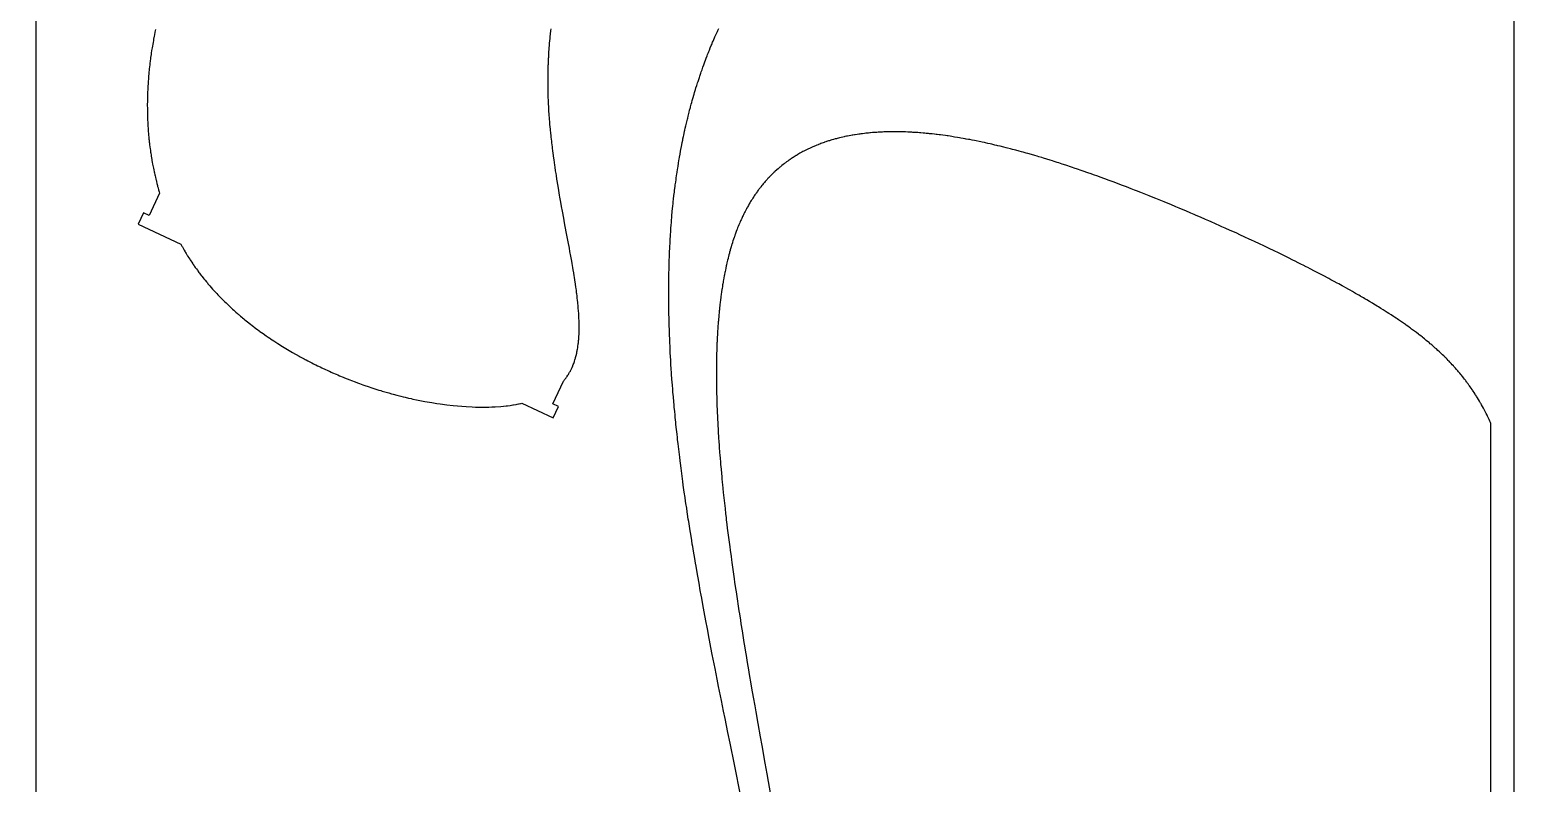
# Model space of a CAD drawing. Header units: metres. Extents: x 656 to 781, y 0 to 250.
# Drawn here: x 709.5 to 780.9, y 177 to 213.3 of the extents above; entities that cross this region are included whole.
import ezdxf

# ---------------------------------------------------------------- set-up
doc = ezdxf.new("R2010")
doc.units = ezdxf.units.M
doc.header["$MEASUREMENT"] = 0

msp = doc.modelspace()

# ---------------------------------------------------------------- linework, layer by layer
at = {"flags": 128}
for points in [[(780.949913, -0.455962), (780.949913, 249.544038), (655.949913, 249.544038), (655.949913, -0.455962), (780.949913, -0.455962)], [(709.78983, 231.832719), (709.786464, 154.28978)], [(715.552069, 213.278423), (715.524693, 213.147901), (715.49828, 213.017317), (715.485435, 212.952003), (715.46047, 212.821339), (715.44835, 212.75599), (715.430624, 212.65795), (715.386026, 212.396427), (715.365188, 212.265637), (715.345327, 212.134838), (715.335764, 212.069438), (715.317372, 211.938642), (715.308544, 211.873248), (715.295764, 211.775165), (715.279585, 211.644408), (715.271865, 211.579039), (715.26075, 211.481004), (715.250191, 211.38299), (715.24512, 211.333993), (715.232281, 211.20337), (715.226235, 211.138079), (715.217631, 211.040172), (715.209589, 210.942303), (715.205778, 210.893384), (715.198578, 210.795578), (715.19519, 210.746693), (715.190371, 210.673387), (715.182588, 210.543138), (715.179073, 210.47805), (715.174273, 210.380466), (715.17004, 210.282943), (715.168136, 210.234205), (715.164755, 210.13678), (715.163278, 210.088094), (715.161329, 210.015098), (715.15923, 209.917834), (715.158394, 209.869231), (715.157409, 209.796364), (715.156536, 209.68715), (715.157366, 209.428712), (715.159315, 209.299742), (715.162291, 209.170948), (715.164164, 209.106619), (715.168682, 208.978104), (715.171328, 208.91392), (715.17578, 208.817738), (715.182622, 208.689677), (715.186431, 208.625726), (715.192631, 208.529903), (715.199415, 208.434206), (715.203027, 208.386406), (715.213374, 208.259102), (715.218938, 208.19554), (715.227775, 208.100313), (715.2372, 208.005228), (715.242133, 207.957739), (715.252442, 207.862873), (715.257818, 207.815497), (715.26616, 207.744503), (715.281811, 207.618507), (715.290031, 207.555615), (715.302857, 207.461412), (715.316278, 207.367374), (715.323211, 207.320417), (715.337525, 207.226633), (715.344905, 207.179805), (715.356256, 207.109647), (715.371914, 207.016257), (715.379968, 206.96963), (715.392329, 206.899776), (715.411503, 206.79519), (715.435214, 206.671547), (715.447471, 206.609854), (715.466358, 206.517478), (715.485849, 206.425302), (715.495821, 206.37929), (715.516219, 206.28742), (715.526646, 206.241563), (715.54257, 206.172875), (715.564333, 206.081478), (715.575442, 206.03586), (715.592391, 205.967536), (715.618458, 205.865281), (715.642277, 205.774626), (715.654415, 205.729383), (715.67291, 205.661627), (715.701297, 205.560237), (715.730461, 205.459145), (715.745334, 205.408712), (715.238192, 204.321143), (714.9663, 204.447928), (714.712729, 203.904143), (716.768555, 202.945496), (716.817377, 202.85759), (716.842072, 202.813788), (716.879467, 202.748275), (716.917288, 202.682992), (716.936359, 202.650438), (716.974819, 202.585504), (716.994209, 202.553125), (717.023494, 202.504667), (717.062915, 202.440263), (717.082786, 202.408151), (717.112793, 202.360096), (717.158256, 202.288267), (717.199122, 202.224677), (717.219717, 202.192974), (717.25081, 202.145535), (717.297903, 202.074637), (717.345541, 202.004055), (717.369565, 201.968884), (717.412611, 201.906554), (717.434296, 201.875484), (717.467026, 201.828999), (717.516577, 201.759543), (717.566676, 201.690414), (717.591931, 201.655973), (717.642854, 201.587341), (717.668522, 201.55315), (717.707281, 201.50202), (717.752872, 201.442634), (717.783498, 201.403186), (717.845304, 201.324635), (717.876482, 201.285533), (717.939381, 201.207673), (718.003, 201.130274), (718.045809, 201.078931), (718.074522, 201.044817), (718.132365, 200.976862), (718.165143, 200.938798), (718.231217, 200.863018), (718.297975, 200.787702), (718.342856, 200.737749), (718.372943, 200.704562), (718.43351, 200.638464), (718.502271, 200.564543), (718.548475, 200.515521), (718.579437, 200.482956), (718.641742, 200.418101), (718.688801, 200.369703), (718.72033, 200.337553), (718.783758, 200.27353), (718.815656, 200.241658), (718.879817, 200.178191), (718.94446, 200.115096), (719.07517, 199.99002), (719.112269, 199.955111), (719.186905, 199.885646), (719.262117, 199.816654), (719.312576, 199.770922), (719.346354, 199.740551), (719.414241, 199.680089), (719.491137, 199.612518), (719.542704, 199.567734), (719.577216, 199.537996), (719.646556, 199.4788), (719.698836, 199.434651), (719.733818, 199.405335), (719.804092, 199.346987), (719.839381, 199.317954), (719.910261, 199.260172), (719.981538, 199.202768), (720.125262, 199.089094), (720.206779, 199.025819), (720.261387, 198.983902), (720.297909, 198.956076), (720.371226, 198.90071), (720.426453, 198.859435), (720.463382, 198.832038), (720.537506, 198.777529), (720.5747, 198.750417), (720.649346, 198.696481), (720.649346, 198.696481), (720.724334, 198.642927), (720.87531, 198.536967), (720.932263, 198.497627), (720.970331, 198.471521), (721.046706, 198.419596), (721.085011, 198.393778), (721.161852, 198.34243), (721.238996, 198.291468), (721.394174, 198.190701), (721.433149, 198.16575), (721.511312, 198.11614), (721.589754, 198.066917), (721.74745, 197.969633), (721.826694, 197.921574), (721.985945, 197.826623), (722.146177, 197.733232), (722.469405, 197.551142), (722.515138, 197.526038), (722.606803, 197.476204), (722.698724, 197.426868), (722.760144, 197.394253), (722.80115, 197.372634), (722.883304, 197.32969), (722.975946, 197.281851), (723.037833, 197.250236), (723.079145, 197.229282), (723.161896, 197.187673), (723.224069, 197.156726), (723.265567, 197.136218), (723.348682, 197.0955), (723.390297, 197.075291), (723.473638, 197.035169), (723.557123, 196.995445), (723.724504, 196.917193), (723.818882, 196.873878), (723.881886, 196.845282), (723.923926, 196.826343), (724.008091, 196.788765), (724.071286, 196.760844), (724.113448, 196.742356), (724.197849, 196.70568), (724.240086, 196.687493), (724.324629, 196.65142), (724.40926, 196.615749), (724.578763, 196.545616), (724.642402, 196.519732), (724.769792, 196.468646), (724.897313, 196.41847), (724.982391, 196.385526), (725.152675, 196.320856), (725.280479, 196.27342), (725.365714, 196.242305), (725.536238, 196.181299), (725.621516, 196.151408), (725.792075, 196.092855), (725.962601, 196.035941), (726.303378, 195.927044), (726.399118, 195.897605), (726.462911, 195.87827), (726.590408, 195.840296), (726.654106, 195.821658), (726.781392, 195.785082), (726.908515, 195.74944), (726.993163, 195.726198), (727.162193, 195.680962), (727.225481, 195.664429), (727.351883, 195.632066), (727.478037, 195.600644), (727.561992, 195.580219), (727.729525, 195.540626), (727.854821, 195.512034), (727.938174, 195.493498), (728.104426, 195.457689), (728.187315, 195.440418), (728.352589, 195.407142), (728.517154, 195.375559), (728.843984, 195.317485), (728.92518, 195.30403), (729.086918, 195.2784), (729.247747, 195.254478), (729.566504, 195.211774), (729.881095, 195.175947), (730.496355, 195.125036), (730.796313, 195.110008), (730.944218, 195.105113), (731.235658, 195.100579), (731.379105, 195.100947), (731.520976, 195.103076), (731.591306, 195.104803), (731.730731, 195.109581), (731.799814, 195.112633), (731.868469, 195.116129), (731.902635, 195.118043), (732.171984, 195.137352), (732.303934, 195.149678), (732.434009, 195.163788), (732.498329, 195.171514), (732.625508, 195.188308), (732.688354, 195.197378), (732.750699, 195.206896), (732.781681, 195.211824), (732.904327, 195.23266), (732.96487, 195.243753), (733.024886, 195.255297), (733.054695, 195.261239), (733.113909, 195.27346), (733.143314, 195.27974), (733.187166, 195.289372), (734.69286, 194.587255), (734.946431, 195.13104), (734.674539, 195.257825), (735.181681, 196.345395), (735.20763, 196.375962), (735.224641, 196.396539), (735.235854, 196.410345), (735.257976, 196.438167), (735.274301, 196.459218), (735.285059, 196.473339), (735.306275, 196.50179), (735.316733, 196.516119), (735.337351, 196.544987), (735.357573, 196.574131), (735.370837, 196.593714), (735.396844, 196.633246), (735.411169, 196.655697), (735.420598, 196.67075), (735.439169, 196.701061), (735.448311, 196.716318), (735.466309, 196.747036), (735.483929, 196.778025), (735.495466, 196.798834), (735.518042, 196.840812), (735.526337, 196.856676), (735.54265, 196.888606), (735.558596, 196.920803), (735.569024, 196.942415), (735.589395, 196.985993), (735.604252, 197.018985), (735.613958, 197.041125), (735.632896, 197.085757), (735.642129, 197.108248), (735.660127, 197.153576), (735.677507, 197.199366), (735.710432, 197.292324), (735.719257, 197.318798), (735.736339, 197.372176), (735.752673, 197.426126), (735.76315, 197.46241), (735.769953, 197.486739), (735.783126, 197.535732), (735.797262, 197.591381), (735.806287, 197.628792), (735.812129, 197.653871), (735.823394, 197.704358), (735.83148, 197.742511), (735.836698, 197.768082), (735.846728, 197.819552), (735.85154, 197.84545), (735.860762, 197.897569), (735.869453, 197.950118), (735.885265, 198.0565), (735.893253, 198.117086), (735.898222, 198.157774), (735.901377, 198.18503), (735.907313, 198.239857), (735.91144, 198.281251), (735.914038, 198.308977), (735.918871, 198.364739), (735.921106, 198.392775), (735.925219, 198.449155), (735.928859, 198.505944), (735.934745, 198.620742), (735.936481, 198.664208), (735.937497, 198.69331), (735.939194, 198.751816), (735.939876, 198.781218), (735.940912, 198.84032), (735.941515, 198.899818), (735.941443, 199.01999), (735.941164, 199.050276), (735.940295, 199.111141), (735.939019, 199.172391), (735.935269, 199.29604), (735.932805, 199.358436), (735.926732, 199.484357), (735.919169, 199.611771), (735.899756, 199.871015), (735.893306, 199.944973), (735.888772, 199.994531), (735.879156, 200.094249), (735.874078, 200.144406), (735.863394, 200.245316), (735.852023, 200.347011), (735.844071, 200.415241), (735.838607, 200.460918), (735.827299, 200.55273), (735.820719, 200.60464), (735.807098, 200.70903), (735.807098, 200.70903), (735.792877, 200.814174), (735.783074, 200.884686), (735.762717, 201.026697), (735.746817, 201.134062), (735.735926, 201.206042), (735.713472, 201.350962), (735.701921, 201.423898), (735.678199, 201.570711), (735.653691, 201.718765), (735.636937, 201.818149), (735.602496, 202.01853), (735.58261, 202.132177), (735.541821, 202.361453), (735.499807, 202.593325), (735.471195, 202.749321), (735.412731, 203.064632), (735.322631, 203.545648), (735.241015, 203.981007), (735.199955, 204.201331), (735.138361, 204.535014), (735.097454, 204.759542), (735.077089, 204.872413), (735.04669, 205.042464), (735.016511, 205.213395), (735.001518, 205.299186), (734.961906, 205.528997), (734.942327, 205.644461), (734.913281, 205.818338), (734.884663, 205.99302), (734.870529, 206.080658), (734.842639, 206.256515), (734.828896, 206.344731), (734.808548, 206.477408), (734.781946, 206.654958), (734.768886, 206.744006), (734.749612, 206.877914), (734.730734, 207.012219), (734.72145, 207.079517), (734.689321, 207.319576), (734.673796, 207.440051), (734.658649, 207.560815), (734.651221, 207.621305), (734.636667, 207.742495), (734.629544, 207.803195), (734.619055, 207.894373), (734.605448, 208.016182), (734.598809, 208.077186), (734.589063, 208.168817), (734.574931, 208.306537), (734.562873, 208.429225), (734.557027, 208.490664), (734.548492, 208.582937), (734.536224, 208.721604), (734.524617, 208.860573), (734.519068, 208.930168), (734.509629, 209.054072), (734.505119, 209.116109), (734.498618, 209.209268), (734.489478, 209.349237), (734.481085, 209.489476), (734.477176, 209.559694), (734.469943, 209.700325), (734.466624, 209.770736), (734.462025, 209.876469), (734.457174, 210.001958), (734.454996, 210.064774), (734.452043, 210.159084), (734.448334, 210.30074), (734.445505, 210.442618), (734.444427, 210.513639), (734.443343, 210.608416), (734.442955, 210.655839), (734.442566, 210.727016), (734.442424, 210.833876), (734.442748, 210.928955), (734.44307, 210.976527), (734.443757, 211.047924), (734.445249, 211.155106), (734.447302, 211.26239), (734.448541, 211.31607), (734.450669, 211.396664), (734.452265, 211.450422), (734.45588, 211.558008), (734.457896, 211.611833), (734.462341, 211.719546), (734.46733, 211.827339), (734.470954, 211.899242), (734.473502, 211.947196), (734.478908, 212.043143), (734.482129, 212.097137), (734.488958, 212.20517), (734.496295, 212.313261), (734.501465, 212.385351), (734.51246, 212.529598), (734.521271, 212.637835), (734.527411, 212.710014), (734.540313, 212.85442), (734.547072, 212.926643), (734.561193, 213.071123), (734.576103, 213.215638), (734.586471, 213.311996)], [(743.730231, 176.363347), (743.415423, 177.900553), (743.205796, 178.925394), (743.101288, 179.437862), (742.962438, 180.121229), (742.893279, 180.462953), (742.789941, 180.975601), (742.698548, 181.43136), (742.653035, 181.659267), (742.585015, 182.001167), (742.4836, 182.514111), (742.394134, 182.970167), (742.349663, 183.198235), (742.283306, 183.540391), (742.217393, 183.882615), (742.184611, 184.053754), (742.126636, 184.358048), (742.097798, 184.510218), (742.054737, 184.738504), (741.990602, 185.081002), (741.927041, 185.423589), (741.895485, 185.594917), (741.839771, 185.899559), (741.812104, 186.051909), (741.77085, 186.280473), (741.709541, 186.623407), (741.648947, 186.96645), (741.618929, 187.138015), (741.566037, 187.443092), (741.539825, 187.595667), (741.500809, 187.824576), (741.442984, 188.168046), (741.404915, 188.3971), (741.386029, 188.51165), (741.357889, 188.683504), (741.308436, 188.989111), (741.283991, 189.141958), (741.247688, 189.371285), (741.21183, 189.600679), (741.194071, 189.715403), (741.158904, 189.944905), (741.141498, 190.059683), (741.115614, 190.231884), (741.081532, 190.461553), (741.064679, 190.576416), (741.039639, 190.748748), (741.002627, 191.00733), (740.970293, 191.237268), (740.954331, 191.352268), (740.930648, 191.524809), (740.895721, 191.783712), (740.861529, 192.042729), (740.844715, 192.172281), (740.815296, 192.402668), (740.800816, 192.517897), (740.779387, 192.690785), (740.747904, 192.950218), (740.717227, 193.209776), (740.702195, 193.339603), (740.678862, 193.544825), (740.667391, 193.647466), (740.650431, 193.801466), (740.625555, 194.032553), (740.601362, 194.263745), (740.589526, 194.379381), (740.566379, 194.610734), (740.555072, 194.726452), (740.538447, 194.90008), (740.519272, 195.105943), (740.509902, 195.208908), (740.496121, 195.363398), (740.476075, 195.595229), (740.45679, 195.827177), (740.447437, 195.943196), (740.429318, 196.175323), (740.420555, 196.291433), (740.407785, 196.465655), (740.39324, 196.672231), (740.38621, 196.775557), (740.375972, 196.930592), (740.361315, 197.163253), (740.34751, 197.396046), (740.340932, 197.512492), (740.328433, 197.745485), (740.322517, 197.862034), (740.314063, 198.036921), (740.306977, 198.192442), (740.303587, 198.270226), (740.298695, 198.386932), (740.291795, 198.562058), (740.285426, 198.737266), (740.282444, 198.824901), (740.275918, 199.032713), (740.272945, 199.136664), (740.268853, 199.292646), (740.265207, 199.448697), (740.263553, 199.526748), (740.260587, 199.682904), (740.259276, 199.761009), (740.257527, 199.878199), (740.255605, 200.034515), (740.254821, 200.112701), (740.253868, 200.230014), (740.252947, 200.406061), (740.252644, 200.591993), (740.252753, 200.684998), (740.253248, 200.824558), (740.254143, 200.964179), (740.254742, 201.034013), (740.256248, 201.173728), (740.257155, 201.243609), (740.25871, 201.348461), (740.261562, 201.509785), (740.263198, 201.59042), (740.265916, 201.711339), (740.270595, 201.892642), (740.276005, 202.073852), (740.278986, 202.164422), (740.285509, 202.34549), (740.289052, 202.435989), (740.294724, 202.571692), (740.302957, 202.752543), (740.307364, 202.842932), (740.314341, 202.978469), (740.32176, 203.113949), (740.325638, 203.181668), (740.335009, 203.337795), (740.339922, 203.415829), (740.347575, 203.532845), (740.359703, 203.708286), (740.372617, 203.883627), (740.379372, 203.97126), (740.391877, 204.126989), (740.398369, 204.204822), (740.40841, 204.321535), (740.424158, 204.496516), (740.44074, 204.671392), (740.449347, 204.75879), (740.465173, 204.914097), (740.473341, 204.991718), (740.485913, 205.108109), (740.505501, 205.282603), (740.525974, 205.456985), (740.536545, 205.544134), (740.558093, 205.716194), (740.5692, 205.802182), (740.586283, 205.93111), (740.603876, 206.059974), (740.612866, 206.124381), (740.631234, 206.253146), (740.640614, 206.317504), (740.65493, 206.414009), (740.674481, 206.542624), (740.684457, 206.606906), (740.699673, 206.703297), (740.723066, 206.847812), (740.74444, 206.976195), (740.755334, 207.040361), (740.771934, 207.136576), (740.797422, 207.280825), (740.823623, 207.424983), (740.836992, 207.497027), (740.86612, 207.650646), (740.880995, 207.727416), (740.903701, 207.842521), (740.926881, 207.957565), (740.938651, 208.015065), (740.938651, 208.015065), (740.96255, 208.130018), (740.974682, 208.187472), (740.993107, 208.273623), (741.017169, 208.384186), (741.029371, 208.439446), (741.04789, 208.522308), (741.076158, 208.646539), (741.105017, 208.770695), (741.119671, 208.832745), (741.149429, 208.956787), (741.164535, 209.018779), (741.187481, 209.111731), (741.218611, 209.235599), (741.234409, 209.297503), (741.258396, 209.390323), (741.29504, 209.529468), (741.301463, 209.55354), (741.338257, 209.689672), (741.356923, 209.75762), (741.385261, 209.859392), (741.414006, 209.960984), (741.428532, 210.011712), (741.457892, 210.113033), (741.472726, 210.163625), (741.495172, 210.239428), (741.525463, 210.340339), (741.540764, 210.390725), (741.563912, 210.466218), (741.599077, 210.579263), (741.641113, 210.711902), (741.662409, 210.778099), (741.694703, 210.87724), (741.727419, 210.976196), (741.743935, 211.025603), (741.777287, 211.124278), (741.794123, 211.173545), (741.819577, 211.247357), (741.853891, 211.345608), (741.87121, 211.394662), (741.897392, 211.468153), (741.937122, 211.578188), (741.972901, 211.675792), (741.990955, 211.724522), (742.018243, 211.797526), (742.05964, 211.906826), (742.101598, 212.015878), (742.122789, 212.070311), (742.160811, 212.166926), (742.179991, 212.21516), (742.208972, 212.287416), (742.252921, 212.395591), (742.297446, 212.503511), (742.319926, 212.557376), (742.365322, 212.664913), (742.388238, 212.718584), (742.422889, 212.798971), (742.459751, 212.8835), (742.47832, 212.925703), (742.506348, 212.988932), (742.548782, 213.083602), (742.591688, 213.178063), (742.61332, 213.225215), (742.656941, 213.319362)], [(779.82244, 194.315055), (779.804816, 194.355143), (779.769076, 194.434987), (779.732683, 194.514393), (779.708062, 194.567087), (779.691488, 194.60211), (779.657961, 194.6719), (779.63888, 194.711007), (779.600241, 194.788902), (779.560969, 194.86637), (779.534438, 194.91778), (779.516595, 194.951949), (779.480539, 195.020038), (779.46004, 195.058192), (779.418576, 195.134185), (779.376492, 195.209762), (779.348092, 195.259914), (779.329006, 195.293247), (779.290468, 195.359667), (779.268577, 195.396884), (779.224335, 195.471009), (779.17948, 195.544721), (779.149237, 195.593634), (779.128924, 195.626142), (779.087936, 195.690913), (779.064669, 195.727204), (779.017678, 195.79948), (778.97008, 195.871347), (778.93801, 195.919031), (778.916481, 195.95072), (778.873063, 196.013857), (778.823645, 196.0845), (778.790365, 196.13137), (778.768029, 196.162516), (778.722999, 196.224568), (778.688913, 196.270897), (778.666041, 196.301682), (778.61994, 196.363014), (778.596712, 196.39356), (778.549899, 196.454412), (778.502612, 196.514946), (778.470824, 196.555124), (778.449515, 196.581832), (778.406617, 196.635057), (778.379278, 196.66861), (778.324153, 196.735413), (778.268431, 196.801816), (778.230953, 196.845861), (778.20582, 196.875127), (778.155204, 196.93342), (778.117534, 196.976255), (778.09228, 197.004716), (778.041431, 197.06141), (778.015838, 197.089643), (777.964313, 197.145883), (777.912338, 197.201819), (777.877439, 197.238943), (777.854063, 197.263618), (777.807045, 197.312789), (777.798507, 197.321654), (777.771573, 197.34949), (777.717464, 197.404835), (777.663039, 197.459748), (777.626581, 197.49612), (777.602199, 197.520264), (777.553254, 197.568304), (777.497905, 197.621959), (777.460839, 197.657503), (777.386314, 197.728056), (777.348857, 197.763068), (777.273563, 197.832573), (777.197769, 197.901399), (777.146968, 197.946912), (777.112981, 197.977093), (777.044726, 198.03707), (776.979339, 198.093757), (776.935565, 198.131299), (776.906302, 198.156217), (776.847586, 198.205796), (776.803384, 198.242756), (776.773839, 198.267291), (776.714566, 198.316113), (776.625209, 198.388735), (776.565344, 198.436752), (776.525307, 198.46859), (776.444933, 198.531857), (776.376813, 198.584824), (776.331248, 198.619929), (776.239762, 198.689654), (776.193844, 198.724279), (776.101668, 198.793065), (776.00905, 198.861251), (775.947066, 198.906383), (775.90564, 198.93633), (775.822545, 198.995894), (775.752187, 199.045816), (775.70516, 199.078932), (775.61082, 199.144773), (775.56351, 199.177504), (775.46862, 199.242597), (775.373379, 199.307214), (775.309697, 199.350035), (775.267161, 199.378472), (775.181899, 199.435087), (775.127816, 199.470739), (775.019364, 199.541655), (774.910544, 199.61207), (774.837801, 199.658746), (774.789222, 199.689749), (774.691868, 199.75149), (774.636996, 199.786068), (774.527018, 199.854907), (774.416735, 199.923331), (774.343048, 199.968722), (774.195288, 200.05898), (774.125853, 200.101052), (773.986661, 200.18476), (773.847049, 200.267897), (773.753748, 200.323015), (773.691449, 200.359627), (773.56662, 200.432537), (773.545526, 200.4448), (773.468127, 200.489655), (773.31309, 200.578852), (773.157744, 200.667386), (773.054015, 200.726051), (772.984789, 200.765006), (772.846171, 200.842554), (772.732592, 200.90565), (772.656794, 200.947543), (772.505011, 201.030927), (772.429028, 201.072423), (772.276885, 201.155031), (772.12451, 201.23714), (772.022802, 201.29161), (771.954942, 201.327806), (771.819094, 201.399923), (771.742607, 201.440331), (771.589476, 201.520812), (771.436143, 201.600856), (771.333812, 201.653983), (771.128893, 201.759686), (771.01348, 201.818828), (770.93648, 201.858134), (770.782348, 201.936455), (770.705215, 201.975473), (770.55082, 202.053229), (770.396256, 202.13062), (770.29312, 202.182014), (770.086632, 202.284336), (769.853997, 202.398723), (769.698713, 202.474564), (769.595107, 202.524944), (769.387696, 202.625276), (769.154049, 202.737484), (768.998107, 202.811906), (768.894067, 202.861352), (768.685804, 202.959848), (768.451219, 203.070034), (768.294661, 203.14313), (768.190216, 203.191703), (767.981151, 203.288472), (767.745679, 203.396745), (767.588537, 203.468582), (767.483704, 203.51632), (767.273872, 203.611435), (767.037543, 203.717863), (766.879834, 203.788478), (766.774625, 203.835405), (766.564042, 203.928902), (766.353237, 204.021922), (766.247752, 204.068254), (766.08942, 204.137527), (765.851689, 204.240932), (765.640135, 204.332337), (765.534274, 204.377859), (765.375376, 204.445914), (765.136792, 204.547481), (764.924473, 204.637239), (764.818228, 204.681932), (764.65875, 204.748736), (764.419286, 204.848408), (764.206176, 204.93646), (764.09953, 204.980292), (763.939448, 205.045792), (763.699063, 205.14348), (763.48512, 205.229739), (763.378053, 205.272662), (763.217331, 205.336784), (762.975971, 205.43237), (762.7701, 205.513218), (762.66707, 205.553438), (762.512405, 205.613512), (762.280134, 205.70303), (762.047527, 205.791824), (761.931095, 205.835944), (761.885512, 205.853157), (761.693325, 205.925354), (761.597173, 205.961243), (761.597173, 205.961243), (761.452868, 206.01481), (761.236239, 206.094546), (761.019395, 206.173524), (760.910891, 206.212722), (760.693713, 206.290519), (760.585038, 206.329113), (760.421916, 206.386616), (760.20421, 206.462544), (760.095265, 206.500183), (759.931729, 206.556226), (759.76805, 206.611761), (759.686155, 206.639334), (759.540473, 206.688026), (759.467586, 206.712214), (759.3582, 206.748295), (759.193991, 206.801957), (759.029623, 206.855056), (758.947378, 206.88139), (758.801062, 206.927847), (758.727855, 206.9509), (758.617981, 206.985257), (758.453027, 207.036284), (758.287896, 207.086688), (758.205263, 207.111652), (758.058248, 207.155634), (757.984685, 207.177431), (757.874271, 207.209879), (757.70849, 207.257987), (757.542514, 207.305403), (757.459451, 207.328847), (757.311659, 207.370083), (757.237702, 207.390485), (757.126688, 207.420813), (756.95999, 207.465677), (756.793074, 207.509772), (756.709532, 207.531525), (756.560875, 207.569702), (756.486478, 207.58855), (756.374796, 207.616516), (756.207074, 207.657762), (756.095124, 207.684783), (756.039108, 207.698148), (755.955032, 207.718011), (755.805407, 207.752769), (755.730518, 207.769879), (755.618088, 207.795198), (755.505538, 207.820099), (755.449218, 207.832389), (755.336487, 207.856646), (755.280075, 207.868611), (755.195398, 207.886351), (755.044685, 207.917264), (754.969243, 207.932416), (754.855968, 207.954754), (754.74256, 207.976618), (754.685805, 207.98737), (754.57219, 208.008505), (754.51533, 208.018886), (754.429973, 208.034223), (754.306537, 208.05587), (754.244755, 208.066465), (754.151999, 208.082069), (754.012677, 208.104809), (753.873125, 208.126736), (753.803261, 208.137387), (753.698107, 208.153005), (753.645518, 208.160626), (753.566621, 208.171819), (753.448243, 208.188069), (753.329825, 208.203658), (753.270601, 208.211201), (753.16848, 208.223805), (753.117408, 208.229915), (753.040786, 208.238838), (752.925819, 208.251667), (752.810811, 208.26382), (752.753292, 208.269639), (752.638222, 208.280753), (752.580671, 208.286045), (752.494324, 208.293647), (752.379157, 208.303148), (752.321557, 208.307622), (752.235136, 208.313982), (752.148689, 208.319915), (752.105456, 208.32272), (752.002951, 208.328931), (751.951684, 208.331803), (751.874767, 208.335814), (751.75935, 208.341154), (751.643883, 208.345666), (751.586131, 208.347605), (751.470587, 208.350841), (751.412796, 208.352132), (751.326084, 208.353655), (751.248981, 208.354586), (751.210421, 208.354901), (751.152568, 208.355181), (751.065764, 208.355166), (750.978928, 208.35462), (750.935497, 208.354145), (750.838956, 208.3526), (750.79067, 208.351572), (750.718221, 208.349703), (750.609504, 208.346156), (750.536995, 208.343287), (750.500732, 208.341699), (750.446325, 208.339123), (750.368989, 208.335056), (750.33036, 208.332846), (750.272466, 208.329306), (750.185738, 208.323486), (750.099147, 208.317049), (750.055903, 208.313595), (749.969521, 208.306213), (749.926382, 208.302283), (749.861742, 208.296085), (749.775681, 208.287251), (749.732705, 208.282587), (749.66831, 208.27528), (749.571873, 208.263611), (749.495811, 208.253784), (749.457826, 208.248666), (749.400903, 208.240733), (749.315649, 208.22825), (749.230553, 208.215056), (749.188064, 208.20819), (749.112627, 208.195535), (749.074957, 208.18899), (749.018512, 208.178899), (748.933983, 208.163139), (748.849621, 208.146621), (748.807504, 208.138075), (748.732735, 208.122402), (748.695402, 208.114333), (748.639467, 208.101937), (748.555712, 208.082676), (748.472136, 208.062604), (748.430417, 208.05226), (748.356362, 208.033357), (748.31939, 208.023657), (748.264001, 208.008793), (748.181075, 207.985781), (748.098343, 207.961899), (748.057049, 207.949628), (747.983761, 207.92726), (747.947176, 207.915808), (747.892373, 207.898294), (747.837661, 207.880369), (747.81034, 207.871252), (747.755765, 207.852704), (747.728513, 207.843273), (747.687678, 207.828927), (747.613707, 207.802278), (747.576788, 207.788653), (747.521494, 207.767835), (747.466301, 207.746555), (747.438744, 207.73574), (747.383707, 207.713758), (747.356228, 207.702588), (747.315059, 207.68561), (747.26026, 207.662549), (747.232901, 207.650836), (747.191914, 207.633036), (747.130549, 207.605813), (747.119296, 207.600745), (747.058259, 207.572843), (747.027876, 207.558689), (746.98247, 207.537205), (746.914743, 207.504406), (746.847475, 207.470918), (746.814015, 207.453914), (746.74744, 207.419387), (746.714327, 207.401862), (746.664876, 207.375248), (746.599348, 207.33915), (746.56676, 207.320838), (746.518098, 207.293041), (746.4697, 207.264846), (746.4456, 207.2506), (746.398293, 207.222227), (746.374736, 207.207896), (746.339523, 207.186216), (746.286977, 207.153285), (746.234761, 207.11986), (746.208776, 207.102961), (746.157057, 207.068791), (746.131322, 207.051518), (746.092875, 207.025376), (746.041905, 206.990081), (746.016545, 206.972246), (745.978663, 206.945256), (745.922194, 206.90424), (745.872358, 206.867244), (745.847567, 206.848555), (745.81054, 206.820284), (745.755357, 206.77734), (745.700605, 206.733748), (745.673392, 206.711708), (745.673392, 206.711708), (745.625281, 206.672125), (745.601354, 206.65214), (745.565625, 206.62192), (745.512396, 206.576045), (745.459606, 206.529511), (745.433375, 206.505997), (745.381245, 206.458473), (745.355346, 206.434462), (745.316705, 206.398135), (745.307747, 206.389626), (745.265213, 206.348766), (745.237102, 206.321341), (745.21847, 206.302976), (745.181465, 206.26605), (745.153938, 206.238185), (745.135694, 206.219528), (745.099461, 206.18202), (745.081473, 206.16317), (745.04575, 206.125278), (745.010363, 206.087131), (744.986959, 206.06156), (744.940594, 206.010081), (744.911783, 205.97753), (744.892704, 205.955733), (744.854852, 205.911906), (744.836079, 205.889877), (744.798837, 205.84559), (744.761998, 205.800998), (744.737661, 205.771102), (744.68952, 205.710909), (744.66275, 205.676817), (744.645026, 205.653996), (744.609874, 205.608132), (744.592444, 205.585089), (744.557876, 205.538783), (744.523696, 205.492185), (744.501122, 205.460959), (744.456485, 205.398121), (744.438115, 205.371829), (744.401723, 205.318982), (744.365794, 205.265785), (744.342097, 205.230128), (744.326413, 205.20627), (744.295314, 205.158352), (744.260756, 205.10412), (744.237969, 205.067776), (744.222888, 205.043463), (744.192992, 204.994637), (744.170802, 204.957843), (744.156117, 204.933231), (744.12701, 204.883809), (744.112587, 204.859), (744.084, 204.809185), (744.055758, 204.759111), (744.03712, 204.725585), (744.000297, 204.658189), (743.994446, 204.647335), (743.963544, 204.589333), (743.943229, 204.550569), (743.929812, 204.524683), (743.90328, 204.472812), (743.88364, 204.43382), (743.870671, 204.407785), (743.845024, 204.355616), (743.832345, 204.329483), (743.807275, 204.27712), (743.782584, 204.22463), (743.766332, 204.189567), (743.73432, 204.119275), (743.712201, 204.069721), (743.697631, 204.036626), (743.668907, 203.970297), (743.654751, 203.937063), (743.626843, 203.87046), (743.599468, 203.803679), (743.581508, 203.75906), (743.569662, 203.729272), (743.546271, 203.669595), (743.530707, 203.629237), (743.500113, 203.548343), (743.470219, 203.467214), (743.450672, 203.413), (743.437807, 203.376802), (743.412472, 203.304272), (743.39845, 203.263398), (743.370892, 203.181486), (743.343971, 203.09936), (743.326371, 203.044493), (743.31479, 203.007864), (743.291989, 202.934485), (743.279372, 202.89314), (743.254582, 202.8103), (743.230375, 202.727264), (743.214556, 202.671801), (743.204149, 202.634778), (743.183666, 202.560622), (743.172336, 202.518845), (743.150083, 202.435155), (743.128365, 202.351284), (743.11418, 202.295273), (743.104851, 202.257889), (743.086499, 202.183018), (743.068199, 202.106547), (743.056228, 202.05549), (743.032825, 201.953195), (743.02139, 201.901958), (742.999042, 201.799309), (742.977381, 201.69643), (742.963314, 201.62772), (742.954099, 201.581858), (742.936058, 201.490005), (742.933734, 201.477967), (742.924276, 201.428476), (742.905821, 201.329489), (742.887971, 201.230496), (742.876398, 201.164497), (742.868827, 201.120496), (742.854023, 201.032491), (742.846983, 200.989676), (742.833212, 200.904043), (742.81985, 200.818405), (742.811165, 200.761311), (742.79432, 200.647117), (742.776188, 200.518641), (742.764569, 200.432985), (742.757028, 200.375879), (742.742429, 200.261661), (742.726758, 200.133159), (742.716744, 200.047486), (742.710256, 199.990368), (742.697726, 199.876129), (742.688711, 199.790445), (742.682881, 199.733321), (742.671643, 199.619068), (742.666233, 199.56194), (742.655823, 199.447678), (742.64595, 199.33341), (742.639661, 199.257229), (742.635596, 199.20644), (742.627768, 199.104859), (742.621472, 199.019147), (742.617429, 198.962004), (742.60971, 198.847714), (742.606031, 198.790567), (742.599029, 198.676269), (742.592492, 198.561966), (742.588389, 198.485762), (742.58078, 198.333347), (742.576843, 198.24761), (742.574354, 198.19045), (742.569696, 198.076128), (742.567525, 198.018965), (742.563494, 197.904636), (742.559872, 197.790302), (742.557681, 197.714078), (742.553825, 197.561623), (742.551958, 197.475864), (742.548865, 197.304339), (742.546607, 197.132805), (742.545555, 197.018445), (742.545051, 196.942202), (742.544511, 196.789713), (742.544475, 196.703934), (742.544973, 196.532371), (742.546215, 196.360801), (742.547446, 196.246416), (742.548444, 196.170158), (742.550855, 196.017637), (742.552451, 195.931841), (742.556153, 195.760245), (742.56052, 195.588641), (742.563794, 195.474235), (742.566134, 195.397962), (742.571189, 195.245413), (742.574248, 195.159602), (742.580823, 194.987975), (742.587997, 194.816342), (742.593106, 194.701917), (742.596655, 194.625631), (742.604089, 194.473057), (742.608465, 194.387232), (742.617631, 194.215578), (742.627338, 194.043918), (742.634104, 193.929475), (742.638744, 193.853178), (742.648328, 193.700581), (742.653896, 193.614744), (742.665405, 193.443065), (742.677405, 193.27138), (742.685672, 193.156921), (742.702835, 192.927997), (742.715393, 192.767029), (742.723986, 192.659715), (742.741691, 192.445081), (742.7508, 192.337761), (742.769517, 192.123117), (742.788887, 191.908465), (742.802155, 191.765361), (742.802155, 191.765361), (742.811155, 191.669956), (742.829518, 191.479142), (742.838995, 191.38255), (742.858306, 191.189418), (742.878081, 190.996354), (742.891517, 190.867681), (742.918981, 190.610422), (742.933003, 190.481835), (742.96161, 190.224744), (742.990951, 189.967761), (743.010908, 189.796497), (743.024385, 189.682346), (743.051742, 189.454104), (743.072606, 189.282973), (743.086677, 189.168909), (743.115198, 188.940837), (743.129646, 188.826829), (743.158904, 188.598865), (743.188638, 188.370971), (743.208717, 188.219079), (743.249475, 187.915384), (743.272742, 187.744605), (743.288387, 187.630772), (743.319989, 187.403152), (743.335945, 187.289364), (743.368155, 187.061833), (743.400756, 186.83436), (743.422702, 186.682742), (743.467084, 186.379577), (743.492329, 186.209089), (743.543403, 185.868197), (743.595227, 185.527414), (743.630176, 185.300285), (743.653647, 185.148891), (743.700987, 184.84616), (743.727842, 184.675907), (743.782023, 184.335471), (743.836804, 183.995122), (743.873643, 183.76827), (743.898339, 183.617055), (743.948046, 183.314671), (743.976184, 183.144607), (744.032828, 182.804531), (744.089938, 182.464524), (744.128257, 182.237888), (744.205444, 181.784697), (744.241864, 181.572298), (744.315124, 181.147562), (744.388904, 180.722902), (744.438354, 180.439835), (744.537815, 179.873787), (744.65048, 179.237103), (744.725965, 178.812705), (744.87762, 177.964017), (744.968921, 177.454853), (745.151837, 176.436575)], [(779.818075, 120.93248), (779.82244, 194.315055)]]:
    msp.add_lwpolyline(points, dxfattribs=at)

doc.saveas('drawing.dxf')
